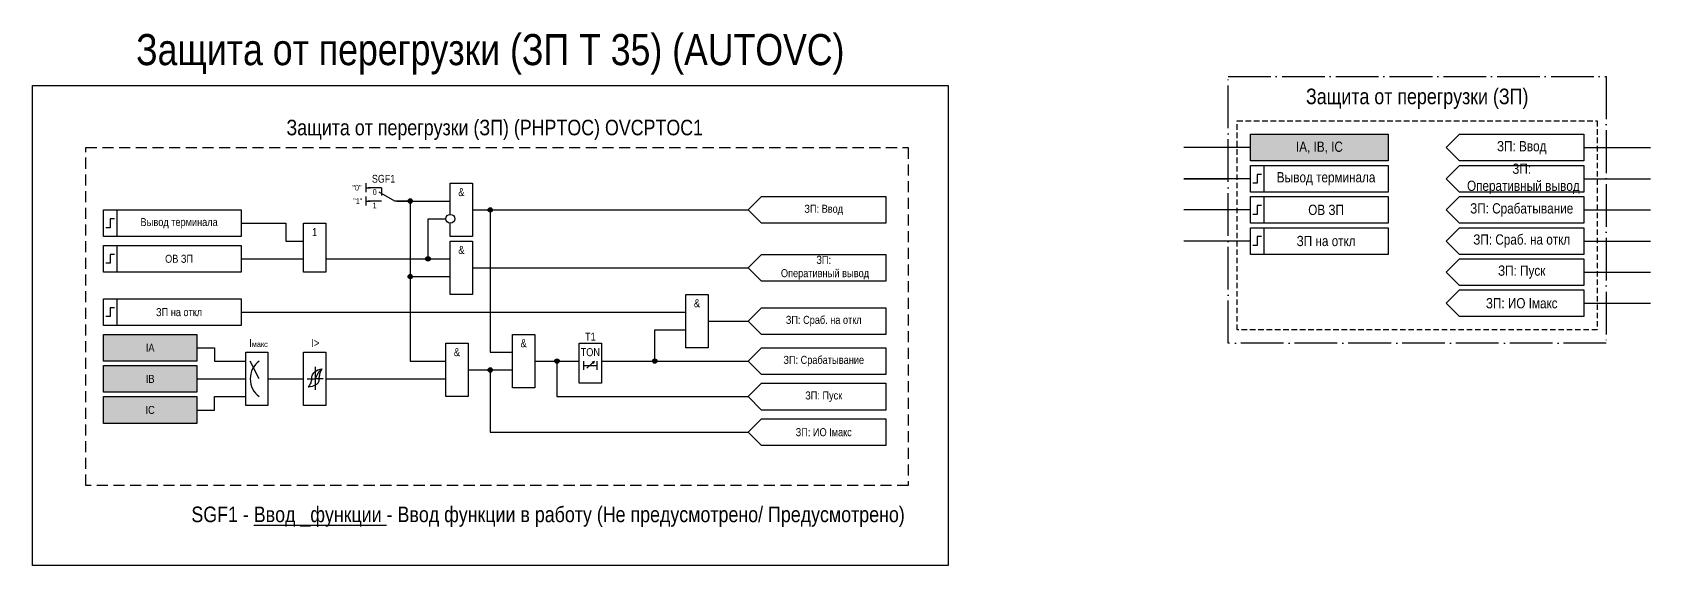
# Model space of a CAD drawing. Header units: millimetres. Extents: x -519 to 364, y 0 to 120.
# Drawn here: x 0 to 364, y 0 to 119.9 of the extents above; entities that cross this region are included whole.
import ezdxf
from ezdxf.enums import TextEntityAlignment as Align

# ---------------------------------------------------------------- set-up
doc = ezdxf.new("R2010")
doc.units = ezdxf.units.MM
doc.linetypes.add('ACAD_ISO04W100', pattern=[30, 24, -3, 0, -3])
doc.linetypes.add('штриховая2', pattern=[0.375, 0.25, -0.125])
doc.layers.add('TEXT', color=7, linetype='Continuous', lineweight=25)
doc.layers.add('Основная', color=7, linetype='Continuous')
doc.styles.add('1.8_Gost_RD', font='ARIALN.TTF', dxfattribs={"height": 1.8})
doc.styles.add('2.5_Gost_RD', font='ARIALN.TTF', dxfattribs={"height": 2.5})
doc.styles.add('3.5_Gost_RD', font='ARIALN.TTF', dxfattribs={"height": 3.5})
doc.styles.add('Вывод', font='ARIALN.TTF', dxfattribs={"height": 2.5})
doc.styles.add('Компонент', font='ARIALN.TTF', dxfattribs={"height": 3.5})

# ---------------------------------------------------------------- blocks, each defined once
blk = doc.blocks.new('Точка')
at = {"ltscale": 100}
h = blk.add_hatch(color=256, dxfattribs=at)
h.dxf.hatch_style = 1
edge = h.paths.add_edge_path()
edge.add_arc((0, 0), 0.5, 0, 360)
blk.add_circle((0, 0), 0.5, dxfattribs=at)
blk = doc.blocks.new('*U79')
at = {"layer": 'Основная', "color": 0}
blk.add_line((0, 0), (7, 4), dxfattribs=at)
at = {"layer": 'Основная', "ltscale": 0.35}
blk.add_line((6, 6), (6, 2.5), dxfattribs=at)
blk = doc.blocks.new('*U81')
at = {"layer": 'Основная', "color": 0}
for p, q in [((-3, 6), (-9, 6)), ((-3, 0), (-9, 0)), ((9, 0), (3, 0))]:
    blk.add_line(p, q, dxfattribs=at)
at = {"layer": 'Основная', "ltscale": 0.25, "xscale": -1}
blk.add_blockref('*U79', (3, 0), dxfattribs=at)
at = {"layer": 'Основная'}
for tag, height, style, p in [('ОУ', 3.5, 'Компонент', (-2, 10)), ('В1', 2.5, 'Вывод', (-14, 6)), ('В2', 2.5, 'Вывод', (-6, 4)), ('В3', 2.5, 'Вывод', (-6, -2))]:
    blk.add_attdef(tag, text='', height=height, dxfattribs=dict(at, style=style)).set_placement(p, align=Align.MIDDLE_CENTER)

msp = doc.modelspace()

# ---------------------------------------------------------------- hatches: boundary and pattern name
at = {"ltscale": 100, "true_color": 0xef8637}
h = msp.add_hatch(color=30, dxfattribs=at)
h.dxf.hatch_style = 1
h.paths.add_polyline_path([(274, 97), (305, 97), (305, 91), (274, 91)])
at = {"ltscale": 100, "true_color": 0x6bffb3}
h = msp.add_hatch(color=111, dxfattribs=at)
h.dxf.hatch_style = 1
h.paths.add_polyline_path([(16, 52), (37, 52), (37, 46), (16, 46)])
h = msp.add_hatch(color=111, dxfattribs=at)
h.dxf.hatch_style = 1
h.paths.add_polyline_path([(16, 45), (37, 45), (37, 39), (16, 39)])
h = msp.add_hatch(color=111, dxfattribs=at)
h.dxf.hatch_style = 1
h.paths.add_polyline_path([(16, 38), (37, 38), (37, 32), (16, 32)])

# ---------------------------------------------------------------- linework, layer by layer
at = {"ltscale": 100}
for p, q in [((274, 94), (259, 94)), ((349, 94), (364, 94)), ((75, 86), (75, 84)), ((75, 85), (76, 85)), ((75, 84), (75, 84)), ((274, 87), (259, 87)), ((259, 87), (269, 87)), ((349, 87), (364, 87)), ((75, 83), (75, 81)), ((75, 82), (76, 82)), ((274, 80), (259, 80)), ((349, 80), (364, 80)), ((274, 73), (259, 73)), ((349, 73), (364, 73)), ((47, 69), (61, 69)), ((321, 69), (318, 66)), ((318, 66), (321, 63)), ((321, 69), (349, 69)), ((349, 66), (364, 66)), ((321, 62), (318, 59)), ((321, 62), (349, 62)), ((318, 59), (321, 56)), ((349, 59), (364, 59))]:
    msp.add_line(p, q, dxfattribs=at)
at = {"color": 7, "ltscale": 100}
for p, q in [((51, 42), (49, 46)), ((124.71, 44.4), (126.38, 45.88)), ((126.38, 45.88), (125.86, 45.66)), ((126.38, 45.88), (126.12, 45.42)), ((61.79, 42), (63.6, 42)), ((65.42, 42), (63.6, 42))]:
    msp.add_line(p, q, dxfattribs=at)
msp.add_line((63.6, 44.72), (63.6, 39.52))
at = {"color": 251, "linetype": 'ACAD_ISO04W100', "lineweight": 30, "ltscale": 0.4, "true_color": 0x58595b}
msp.add_lwpolyline([(269, 110), (354, 110), (354, 50), (269, 50)], close=True, dxfattribs=at)
at = {"color": 3, "ltscale": 100}
msp.add_lwpolyline([(0, 108), (206, 108), (206, 0), (0, 0)], close=True, dxfattribs=at)
at = {"linetype": 'штриховая2', "ltscale": 5}
msp.add_lwpolyline([(271, 100), (352, 100), (352, 53), (271, 53)], close=True, dxfattribs=at)
at = {"ltscale": 100}
for points in [[(274, 97), (305, 97), (305, 91), (274, 91)], [(274, 90), (277, 90), (277, 84), (274, 84)], [(274, 90), (305, 90), (305, 84), (274, 84)], [(164, 83), (192, 83), (192, 77), (164, 77), (161, 80)], [(274, 83), (277, 83), (277, 77), (274, 77)], [(274, 83), (305, 83), (305, 77), (274, 77)], [(321, 83), (349, 83), (349, 77), (321, 77), (318, 80)], [(16, 80), (19, 80), (19, 74), (16, 74)], [(16, 80), (47, 80), (47, 74), (16, 74)], [(61, 77), (66, 77), (66, 66), (61, 66)], [(94, 73), (99, 73), (99, 61), (94, 61)], [(274, 76), (277, 76), (277, 70), (274, 70)], [(274, 76), (305, 76), (305, 70), (274, 70)], [(321, 76), (349, 76), (349, 70), (321, 70), (318, 73)], [(16, 72), (19, 72), (19, 66), (16, 66)], [(16, 72), (47, 72), (47, 66), (16, 66)], [(164, 70), (192, 70), (192, 64), (164, 64), (161, 67)], [(16, 60), (19, 60), (19, 54), (16, 54)], [(16, 60), (47, 60), (47, 54), (16, 54)], [(147, 61), (152, 61), (152, 49), (147, 49)], [(164, 58), (192, 58), (192, 52), (164, 52), (161, 55)], [(16, 52), (37, 52), (37, 46), (16, 46)], [(108, 52), (113, 52), (113, 40), (108, 40)], [(48, 48), (53, 48), (53, 36), (48, 36)], [(61, 48), (66, 48), (66, 36), (61, 36)], [(93, 50), (98, 50), (98, 38), (93, 38)], [(123, 50), (128, 50), (128, 41), (123, 41)], [(164, 49), (192, 49), (192, 43), (164, 43), (161, 46)], [(16, 45), (37, 45), (37, 39), (16, 39)], [(164, 41), (192, 41), (192, 35), (164, 35), (161, 38)], [(16, 38), (37, 38), (37, 32), (16, 32)], [(164, 33), (192, 33), (192, 27), (164, 27), (161, 30)]]:
    msp.add_lwpolyline(points, close=True, dxfattribs=at)
for points in [[(318, 94), (321, 97), (349, 97), (349, 91), (321, 91), (318, 94)], [(318, 87), (321, 90), (349, 90), (349, 84), (321, 84), (318, 87)], [(94, 79), (94, 86), (99, 86), (99, 74), (94, 74), (94, 77)], [(82, 82), (94, 82)], [(82, 82), (85, 82), (85, 46), (93, 46)], [(82, 82), (85, 82), (85, 65), (94, 65)], [(47, 77), (57, 77), (57, 73), (61, 73)], [(66, 69), (89, 69), (89, 78), (93, 78)], [(99, 80), (161, 80)], [(99, 80), (103, 80), (103, 48), (108, 48)], [(66, 69), (73, 69)], [(66, 69), (94, 69)], [(99, 67), (161, 67)], [(318, 66), (321, 69), (349, 69), (349, 63), (321, 63), (318, 66)], [(318, 59), (321, 62), (349, 62), (349, 56), (321, 56), (318, 59)], [(47, 57), (147, 57)], [(152, 55), (161, 55)], [(128, 46), (140, 46), (140, 53), (147, 53)], [(37, 49), (41, 49), (41, 46), (48, 46)], [(98, 44), (108, 44)], [(98, 44), (103, 44), (103, 30), (161, 30)], [(113, 46), (123, 46)], [(113, 46), (118, 46), (118, 38), (161, 38)], [(124, 46), (124, 44)], [(124, 45), (127, 45)], [(127, 46), (127, 44)], [(128, 46), (161, 46)], [(37, 42), (48, 42)], [(53, 42), (61, 42)], [(66, 42), (93, 42)], [(37, 35), (41, 35), (41, 38), (48, 38)]]:
    msp.add_lwpolyline(points, dxfattribs=at)
at = {"linetype": 'штриховая2', "ltscale": 10}
msp.add_lwpolyline([(12, 94), (197, 94), (197, 18), (12, 18)], close=True, dxfattribs=at)
at = {"lineweight": 30, "ltscale": 100}
for points in [[(276.5, 88), (275.5, 88), (275.5, 86), (274.5, 86)], [(276.5, 81), (275.5, 81), (275.5, 79), (274.5, 79)], [(18.5, 78), (17.5, 78), (17.5, 76), (16.5, 76)], [(276.5, 74), (275.5, 74), (275.5, 72), (274.5, 72)], [(18.5, 70), (17.5, 70), (17.5, 68), (16.5, 68)], [(18.5, 58), (17.5, 58), (17.5, 56), (16.5, 56)]]:
    msp.add_lwpolyline(points, dxfattribs=at)
msp.add_circle((94, 78), 1)
at = {"color": 7, "ltscale": 100}
msp.add_arc((54, 42), 5, 126.8699, 233.1301, dxfattribs=at)
for points in [[(62.8, 41.92), (62.95, 42.71), (63.44, 43.54), (65.2, 44.26)], [(63.6, 42), (64, 42.72), (64.47, 43.6), (65.2, 44.26)], [(64.48, 41.92), (64.6, 42.71), (64.81, 43.54), (65.2, 44.26)], [(62.8, 41.92), (62.6, 41.13), (62, 40.12)], [(64.48, 41.92), (64.25, 41.13), (63.76, 40.67), (62, 40.12)]]:
    msp.add_spline(points, degree=3)

# ---------------------------------------------------------------- block references
at = {"ltscale": 100}
for p in [(85, 82), (103, 80), (89, 69), (85, 65), (103, 44), (118, 46), (140, 46)]:
    msp.add_blockref('Точка', p, dxfattribs=at)
at = {"layer": 'Основная', "ltscale": 0.25, "xscale": 0.5, "yscale": 0.5, "zscale": 0.5}
msp.add_blockref('*U81', (80, 82), dxfattribs=at).add_auto_attribs({'ОУ': 'SGF1', 'В1': '"0"', 'В2': '0', 'В3': '1'})

# ---------------------------------------------------------------- texts
at = {"color": 30, "ltscale": 100, "attachment_point": 5, "style": '3.5_Gost_RD'}
for s, insert, char_height, width in [('{\\C3;Защита от перегрузки (ЗП Т 35) (AUTOVC)}', (103, 115), 7, 191), ('Защита от перегрузки (ЗП) (РHPTOC) {\\C6;OVCРTOC1}', (104, 98), 3.5, 171), ('SGF1 - {\\LВвод _функции} - Ввод функции в работу (Не предусмотрено/ Предусмотрено)', (116, 11), 3.5, 176)]:
    msp.add_mtext(s, dxfattribs=dict(at, insert=insert, char_height=char_height, width=width))
at = {"color": 30, "ltscale": 100, "true_color": 0xef8637, "insert": (311.5, 105), "char_height": 3.5, "width": 85, "attachment_point": 5, "style": '3.5_Gost_RD'}
msp.add_mtext('Защита от перегрузки (ЗП)', dxfattribs=at)
at = {"color": 0, "ltscale": 100, "char_height": 2.3, "attachment_point": 5, "style": '2.5_Gost_RD'}
for s, insert, width in [('{\\C256;IA, IB, IC}', (289.5, 94), 23.725), ('{\\C256;Вывод терминала}', (291, 87), 28)]:
    msp.add_mtext(s, dxfattribs=dict(at, insert=insert, width=width))
at = {"ltscale": 100, "attachment_point": 5}
for s, insert, char_height, width, style in [('ЗП: Ввод', (335, 94), 2.3, 28, '2.5_Gost_RD'), ('&', (96.5, 84), 1.8, 5, '2.5_Gost_RD'), ('ЗП: Ввод', (178, 80), 1.8, 28, '2.5_Gost_RD'), ('Вывод терминала', (33, 77), 1.8, 28, '2.5_Gost_RD'), ('1', (63.5, 75), 1.8, 5, '2.5_Gost_RD'), ('ОВ ЗП', (33, 69), 1.8, 28, '2.5_Gost_RD'), ('&', (96.5, 71), 1.8, 5, '2.5_Gost_RD'), ('ЗП:\\P Оперативный вывод', (178, 67), 1.8, 28, '2.5_Gost_RD'), ('ЗП: Пуск', (335, 66), 2.3, 28, '2.5_Gost_RD'), ('&', (149.5, 59), 1.8, 5, '2.5_Gost_RD'), ('ЗП: ИО Iмакс', (335, 59), 2.3, 28, '2.5_Gost_RD'), ('ЗП на откл', (33, 57), 1.8, 28, '2.5_Gost_RD'), ('ЗП: Сраб. на откл', (178, 55), 1.8, 28, '2.5_Gost_RD'), ('T1', (125.5, 51.5), 1.8, 5, '2.5_Gost_RD'), ('{\\C0;IA}', (26.5, 49), 1.8, 21, '1.8_Gost_RD'), ('&', (95.5, 48), 1.8, 5, '2.5_Gost_RD'), ('&', (110.5, 50), 1.8, 5, '2.5_Gost_RD'), ('TON', (125.5, 48), 1.8, 5, '2.5_Gost_RD'), ('ЗП: Срабатывание', (178, 46), 1.8, 28, '2.5_Gost_RD'), ('{\\C0;IB}', (26.5, 42), 1.8, 21, '1.8_Gost_RD'), ('{\\C256;ЗП: Пуск}', (178, 38), 1.8, 28, '2.5_Gost_RD'), ('{\\C0;IC}', (26.5, 35), 1.8, 21, '1.8_Gost_RD'), ('ЗП: ИО Iмакс', (178, 30), 1.8, 28, '2.5_Gost_RD')]:
    msp.add_mtext(s, dxfattribs=dict(at, insert=insert, char_height=char_height, width=width, style=style))
at = {"ltscale": 100, "insert": (72.16, 82.6), "char_height": 1.25, "attachment_point": 1, "style": '3.5_Gost_RD'}
msp.add_mtext_dynamic_manual_height_columns('"1"', width=2, gutter_width=17.5, heights=[0], dxfattribs=at)
at = {"color": 7, "ltscale": 100, "char_height": 1.8, "attachment_point": 1, "style": '1.8_Gost_RD'}
for s, insert in [('\\pi2.7859;I{\\H0.66667x;макс}', (46, 51)), ('\\pi4.7676;I>', (58, 51))]:
    msp.add_mtext_dynamic_manual_height_columns(s, width=11, gutter_width=17.5, heights=[0], dxfattribs=dict(at, insert=insert))
at = {"layer": 'TEXT', "ltscale": 100, "char_height": 2.3, "width": 28, "attachment_point": 5, "style": '2.5_Gost_RD'}
for s, insert in [('ЗП:\\P Оперативный вывод', (335, 87)), ('ЗП: Срабатывание', (335, 80))]:
    msp.add_mtext(s, dxfattribs=dict(at, insert=insert))
at = {"layer": 'TEXT', "color": 0, "ltscale": 100, "char_height": 2.3, "width": 28, "attachment_point": 5, "style": '2.5_Gost_RD'}
for s, insert in [('{\\C256;ОВ ЗП}', (291, 80)), ('{\\C256;ЗП на откл}', (291, 73)), ('{\\C256;ЗП: Сраб. на откл}', (335, 73))]:
    msp.add_mtext(s, dxfattribs=dict(at, insert=insert))

doc.saveas('drawing.dxf')
